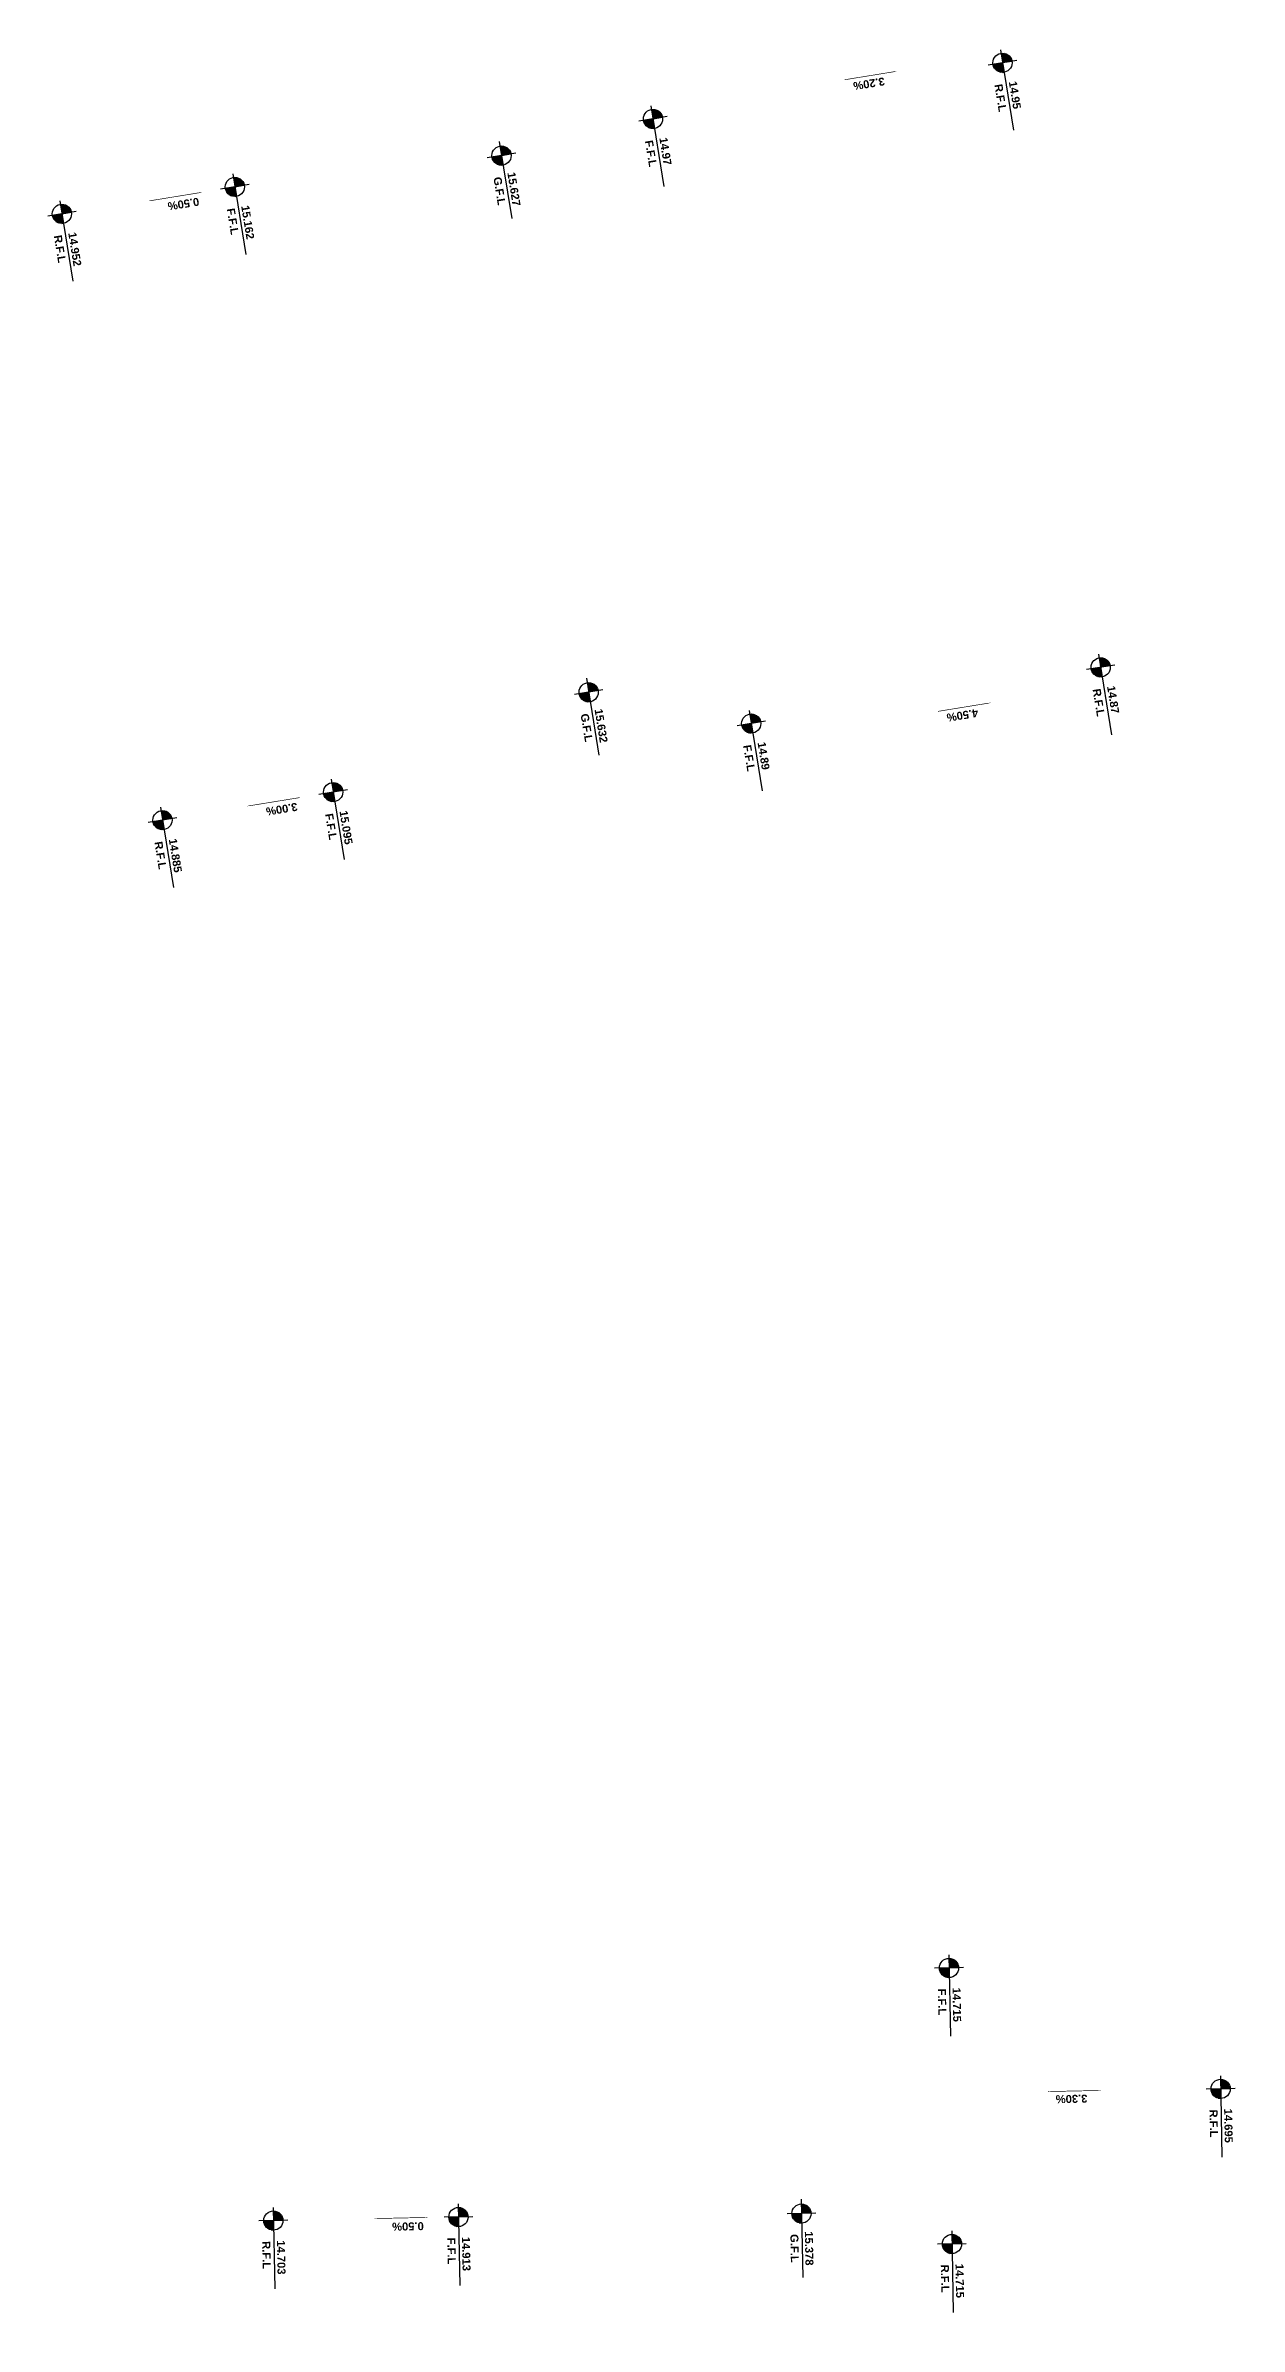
# Model space of a CAD drawing. Extents: x 406735 to 407516, y 2905844 to 2906372.
# Drawn here: x 407479 to 407516.3, y 2905981.6 to 2906052.9 of the extents above; entities that cross this region are included whole.
import ezdxf
from ezdxf.enums import TextEntityAlignment as Align

# ---------------------------------------------------------------- set-up
doc = ezdxf.new("R2010")
doc.units = 0
doc.layers.add('L-ANNO-TEXT', color=50, linetype='Continuous')
doc.styles.add('DIM-2_$0$DIM&GRADING 44$0$EN-SB', font='swissb.ttf')
pattern_1 = [(270, (-4e-11, 30.012388), (0.01875, -2e-18), [])]
pattern_2 = [(270, (-0.01875, 18.950001), (0.01875, -2e-18), [])]
pattern_3 = [(270, (-1e-10, 5.71), (0.01875, -2e-18), [])]
pattern_4 = [(270, (0.00899, 0.303631), (0.01875, -2e-18), [])]
pattern_5 = [(270, (-1.797784, 14.09182), (0.01875, -2e-18), [])]
pattern_6 = [(270, (0.01875, 30.01199), (0.01875, -2e-18), [])]
pattern_7 = [(270, (2e-10, 18.950001), (0.01875, -2e-18), [])]
pattern_8 = [(270, (-2e-11, 5.71), (0.01875, -2e-18), [])]
pattern_9 = [(270, (-0.0375, 0.24033), (0.01875, -2e-18), [])]
pattern_10 = [(270, (0.37089, 14.09182), (0.01875, -2e-18), [])]
pattern_11 = [(270, (-3.513104, 30.451695), (0.01875, -2e-18), [])]
pattern_12 = [(270, (-7.463104, 22.042889), (0.01875, -2e-18), [])]
pattern_13 = [(270, (0.006084, 6.555635), (0.01875, -2e-18), [])]
pattern_14 = [(270, (-0.001435, 0.771886), (0.01875, -2e-18), [])]
pattern_15 = [(270, (0.11373, 17.277244), (0.01875, -2e-18), [])]
pattern_16 = [(270, (1.161896, 21.95924), (0.01875, -2e-18), [])]

# ---------------------------------------------------------------- blocks, each defined once
blk = doc.blocks.new('*U64')
h = blk.add_hatch()
h.set_pattern_fill('ANSI31', color=256, scale=0.15, angle=225, style=0)
h.set_pattern_definition(pattern_1)
edge = h.paths.add_edge_path()
edge.add_line((-0.3, 30.012), (0, 30.012))
edge.add_line((0, 30.012), (0, 30.312))
edge.add_ellipse((0, 30.012), major_axis=(-0.212, -0.212), ratio=1, start_angle=225, end_angle=315)
h = blk.add_hatch()
h.set_pattern_fill('ANSI31', color=256, scale=0.15, angle=225, style=0)
h.set_pattern_definition(pattern_1)
edge = h.paths.add_edge_path()
edge.add_ellipse((0, 30.012), major_axis=(-0.212, -0.212), ratio=1, start_angle=45, end_angle=135)
edge.add_line((0.3, 30.012), (0, 30.012))
edge.add_line((0, 30.012), (0, 29.712))
h = blk.add_hatch()
h.set_pattern_fill('ANSI31', color=256, scale=0.15, angle=225, style=0)
h.set_pattern_definition(pattern_2)
edge = h.paths.add_edge_path()
edge.add_line((-0.319, 18.95), (-0.019, 18.95))
edge.add_line((-0.019, 18.95), (-0.019, 19.25))
edge.add_ellipse((-0.019, 18.95), major_axis=(-0.212, -0.212), ratio=1, start_angle=225, end_angle=315)
h = blk.add_hatch()
h.set_pattern_fill('ANSI31', color=256, scale=0.15, angle=225, style=0)
h.set_pattern_definition(pattern_2)
edge = h.paths.add_edge_path()
edge.add_ellipse((-0.019, 18.95), major_axis=(-0.212, -0.212), ratio=1, start_angle=45, end_angle=135)
edge.add_line((0.281, 18.95), (-0.019, 18.95))
edge.add_line((-0.019, 18.95), (-0.019, 18.65))
h = blk.add_hatch()
h.set_pattern_fill('ANSI31', color=256, scale=0.15, angle=225, style=0)
h.set_pattern_definition(pattern_5)
edge = h.paths.add_edge_path()
edge.add_line((-2.098, 14.092), (-1.798, 14.092))
edge.add_line((-1.798, 14.092), (-1.798, 14.392))
edge.add_ellipse((-1.798, 14.092), major_axis=(-0.212, -0.212), ratio=1, start_angle=225, end_angle=315)
h = blk.add_hatch()
h.set_pattern_fill('ANSI31', color=256, scale=0.15, angle=225, style=0)
h.set_pattern_definition(pattern_5)
edge = h.paths.add_edge_path()
edge.add_ellipse((-1.798, 14.092), major_axis=(-0.212, -0.212), ratio=1, start_angle=45, end_angle=135)
edge.add_line((-1.498, 14.092), (-1.798, 14.092))
edge.add_line((-1.798, 14.092), (-1.798, 13.792))
h = blk.add_hatch()
h.set_pattern_fill('ANSI31', color=256, scale=0.15, angle=225, style=0)
h.set_pattern_definition(pattern_3)
edge = h.paths.add_edge_path()
edge.add_line((-0.3, 5.71), (0, 5.71))
edge.add_line((0, 5.71), (0, 6.01))
edge.add_ellipse((0, 5.71), major_axis=(-0.212, -0.212), ratio=1, start_angle=225, end_angle=315)
h = blk.add_hatch()
h.set_pattern_fill('ANSI31', color=256, scale=0.15, angle=225, style=0)
h.set_pattern_definition(pattern_3)
edge = h.paths.add_edge_path()
edge.add_ellipse((0, 5.71), major_axis=(-0.212, -0.212), ratio=1, start_angle=45, end_angle=135)
edge.add_line((0.3, 5.71), (0, 5.71))
edge.add_line((0, 5.71), (0, 5.41))
h = blk.add_hatch()
h.set_pattern_fill('ANSI31', color=256, scale=0.15, angle=225, style=0)
h.set_pattern_definition(pattern_4)
edge = h.paths.add_edge_path()
edge.add_line((-0.291, 0.304), (0.009, 0.304))
edge.add_line((0.009, 0.304), (0.009, 0.604))
edge.add_ellipse((0.009, 0.304), major_axis=(-0.212, -0.212), ratio=1, start_angle=225, end_angle=315)
h = blk.add_hatch()
h.set_pattern_fill('ANSI31', color=256, scale=0.15, angle=225, style=0)
h.set_pattern_definition(pattern_4)
edge = h.paths.add_edge_path()
edge.add_ellipse((0.009, 0.304), major_axis=(-0.212, -0.212), ratio=1, start_angle=45, end_angle=135)
edge.add_line((0.309, 0.304), (0.009, 0.304))
edge.add_line((0.009, 0.304), (0.009, 0.004))
for p, q in [((-0.413, 30.012, 0), (2.135, 30.012, 0)), ((0, 30.462, 0), (0, 29.562, 0)), ((-0.019, 19.4, 0), (-0.019, 18.5, 0)), ((-0.431, 18.95, 0), (2.116, 18.95, 0)), ((-1.798, 14.542, 0), (-1.798, 13.642, 0)), ((-2.248, 14.092, 0), (0.197, 14.092, 0)), ((-0.413, 5.71, 0), (2.135, 5.71, 0)), ((0, 6.16, 0), (0, 5.26, 0)), ((0.009, 0.754, 0), (0.009, -0.146, 0)), ((-0.404, 0.304, 0), (2.144, 0.304, 0))]:
    blk.add_line(p, q)
at = {"elevation": 0}
for points in [[(0.542, 24.771, 0.02, 0.02, 0), (0.542, 26.058, 0.1, 0, 0), (0.542, 26.442, 0, 0, 0)], [(0.002, 4.649, 0.02, 0.02, 0), (0.002, 3.362, 0.1, 0, 0), (0.002, 2.978, 0, 0, 0)]]:
    blk.add_lwpolyline(points, format="xyseb", dxfattribs=at)
for centre in [(0, 30.012, 0), (-0.019, 18.95, 0), (-1.798, 14.092, 0), (0, 5.71, 0), (0.009, 0.304, 0)]:
    blk.add_circle(centre, 0.3)
at = {"layer": 'L-ANNO-TEXT', "char_height": 0.25, "attachment_point": 1, "style": 'DIM-2_$0$DIM&GRADING 44$0$EN-SB'}
for s, insert in [('R.F.L', (0.639, 29.901)), ('F.F.L', (0.62, 18.839)), ('G.F.L', (-1.159, 13.981)), ('F.F.L', (0.639, 5.599)), ('R.F.L', (0.648, 0.193))]:
    blk.add_mtext_dynamic_manual_height_columns(s, width=0.67373, gutter_width=12.5, heights=[0], dxfattribs=dict(at, insert=insert))
at = {"layer": 'L-ANNO-TEXT', "style": 'DIM-2_$0$DIM&GRADING 44$0$EN-SB'}
for tag, p in [('L7', (0.622, 30.109, 0)), ('L6', (0.604, 19.047, 0)), ('L2', (0.622, 5.807, 0)), ('L1', (0.631, 0.401, 0))]:
    blk.add_attdef(tag, p, '', height=0.25, rotation=360, dxfattribs=at)
for tag, p in [('L5', (0.662, 25.011, 0)), ('L3', (0.144, 3.544, 0))]:
    blk.add_attdef(tag, text='', height=0.25, rotation=270, dxfattribs=at).set_placement(p, align=Align.RIGHT)
at = {"layer": 'L-ANNO-TEXT', "style": 'DIM-2_$0$DIM&GRADING 44$0$EN-SB', "flags": 8}
blk.add_attdef('L4', (-1.237, 14.184, 0), '', height=0.25, rotation=0, dxfattribs=at)
blk = doc.blocks.new('*U63')
h = blk.add_hatch()
h.set_pattern_fill('ANSI31', color=256, scale=0.15, angle=225, style=0)
h.set_pattern_definition(pattern_6)
edge = h.paths.add_edge_path()
edge.add_line((-0.281, 30.012), (0.019, 30.012))
edge.add_line((0.019, 30.012), (0.019, 30.312))
edge.add_ellipse((0.019, 30.012), major_axis=(-0.212, -0.212), ratio=1, start_angle=225, end_angle=315)
h = blk.add_hatch()
h.set_pattern_fill('ANSI31', color=256, scale=0.15, angle=225, style=0)
h.set_pattern_definition(pattern_6)
edge = h.paths.add_edge_path()
edge.add_ellipse((0.019, 30.012), major_axis=(-0.212, -0.212), ratio=1, start_angle=45, end_angle=135)
edge.add_line((0.319, 30.012), (0.019, 30.012))
edge.add_line((0.019, 30.012), (0.019, 29.712))
h = blk.add_hatch()
h.set_pattern_fill('ANSI31', color=256, scale=0.15, angle=225, style=0)
h.set_pattern_definition(pattern_7)
edge = h.paths.add_edge_path()
edge.add_line((-0.3, 18.95), (0, 18.95))
edge.add_line((0, 18.95), (0, 19.25))
edge.add_ellipse((0, 18.95), major_axis=(-0.212, -0.212), ratio=1, start_angle=225, end_angle=315)
h = blk.add_hatch()
h.set_pattern_fill('ANSI31', color=256, scale=0.15, angle=225, style=0)
h.set_pattern_definition(pattern_7)
edge = h.paths.add_edge_path()
edge.add_ellipse((0, 18.95), major_axis=(-0.212, -0.212), ratio=1, start_angle=45, end_angle=135)
edge.add_line((0.3, 18.95), (0, 18.95))
edge.add_line((0, 18.95), (0, 18.65))
h = blk.add_hatch()
h.set_pattern_fill('ANSI31', color=256, scale=0.15, angle=225, style=0)
h.set_pattern_definition(pattern_10)
edge = h.paths.add_edge_path()
edge.add_line((0.071, 14.092), (0.371, 14.092))
edge.add_line((0.371, 14.092), (0.371, 14.392))
edge.add_ellipse((0.371, 14.092), major_axis=(-0.212, -0.212), ratio=1, start_angle=225, end_angle=315)
h = blk.add_hatch()
h.set_pattern_fill('ANSI31', color=256, scale=0.15, angle=225, style=0)
h.set_pattern_definition(pattern_10)
edge = h.paths.add_edge_path()
edge.add_ellipse((0.371, 14.092), major_axis=(-0.212, -0.212), ratio=1, start_angle=45, end_angle=135)
edge.add_line((0.671, 14.092), (0.371, 14.092))
edge.add_line((0.371, 14.092), (0.371, 13.792))
h = blk.add_hatch()
h.set_pattern_fill('ANSI31', color=256, scale=0.15, angle=225, style=0)
h.set_pattern_definition(pattern_8)
edge = h.paths.add_edge_path()
edge.add_line((-0.3, 5.71), (0, 5.71))
edge.add_line((0, 5.71), (0, 6.01))
edge.add_ellipse((0, 5.71), major_axis=(-0.212, -0.212), ratio=1, start_angle=225, end_angle=315)
h = blk.add_hatch()
h.set_pattern_fill('ANSI31', color=256, scale=0.15, angle=225, style=0)
h.set_pattern_definition(pattern_8)
edge = h.paths.add_edge_path()
edge.add_ellipse((0, 5.71), major_axis=(-0.212, -0.212), ratio=1, start_angle=45, end_angle=135)
edge.add_line((0.3, 5.71), (0, 5.71))
edge.add_line((0, 5.71), (0, 5.41))
h = blk.add_hatch()
h.set_pattern_fill('ANSI31', color=256, scale=0.15, angle=225, style=0)
h.set_pattern_definition(pattern_9)
edge = h.paths.add_edge_path()
edge.add_line((-0.337, 0.24), (-0.037, 0.24))
edge.add_line((-0.037, 0.24), (-0.037, 0.54))
edge.add_ellipse((-0.037, 0.24), major_axis=(-0.212, -0.212), ratio=1, start_angle=225, end_angle=315)
h = blk.add_hatch()
h.set_pattern_fill('ANSI31', color=256, scale=0.15, angle=225, style=0)
h.set_pattern_definition(pattern_9)
edge = h.paths.add_edge_path()
edge.add_ellipse((-0.037, 0.24), major_axis=(-0.212, -0.212), ratio=1, start_angle=45, end_angle=135)
edge.add_line((0.263, 0.24), (-0.037, 0.24))
edge.add_line((-0.037, 0.24), (-0.037, -0.06))
for p, q in [((-0.394, 30.012, 0), (2.154, 30.012, 0)), ((0.019, 30.462, 0), (0.019, 29.562, 0)), ((0, 19.4, 0), (0, 18.5, 0)), ((-0.413, 18.95, 0), (2.135, 18.95, 0)), ((0.371, 14.542, 0), (0.371, 13.642, 0)), ((-0.079, 14.092, 0), (2.366, 14.092, 0)), ((-0.413, 5.71, 0), (2.135, 5.71, 0)), ((0, 6.16, 0), (0, 5.26, 0)), ((-0.45, 0.24, 0), (2.098, 0.24, 0)), ((-0.037, 0.69, 0), (-0.037, -0.21, 0))]:
    blk.add_line(p, q)
at = {"elevation": 0}
for points in [[(-0.248, 25.054, 0.02, 0.02, 0), (-0.248, 26.341, 0.1, 0, 0), (-0.248, 26.725, 0, 0, 0)], [(0.002, 4.649, 0.02, 0.02, 0), (0.002, 3.362, 0.1, 0, 0), (0.002, 2.978, 0, 0, 0)]]:
    blk.add_lwpolyline(points, format="xyseb", dxfattribs=at)
for centre in [(0.019, 30.012, 0), (0, 18.95, 0), (0.371, 14.092, 0), (0, 5.71, 0), (-0.037, 0.24, 0)]:
    blk.add_circle(centre, 0.3)
at = {"layer": 'L-ANNO-TEXT', "char_height": 0.25, "attachment_point": 1, "style": 'DIM-2_$0$DIM&GRADING 44$0$EN-SB'}
for s, insert in [('R.F.L', (0.657, 29.901)), ('F.F.L', (0.639, 18.839)), ('G.F.L', (1.01, 13.981)), ('F.F.L', (0.639, 5.599)), ('R.F.L', (0.601, 0.129))]:
    blk.add_mtext_dynamic_manual_height_columns(s, width=0.67373, gutter_width=12.5, heights=[0], dxfattribs=dict(at, insert=insert))
at = {"layer": 'L-ANNO-TEXT', "style": 'DIM-2_$0$DIM&GRADING 44$0$EN-SB'}
for tag, p in [('L7', (0.641, 30.109, 0)), ('L6', (0.622, 19.047, 0)), ('L2', (0.622, 5.807, 0)), ('L1', (0.585, 0.337, 0))]:
    blk.add_attdef(tag, p, '', height=0.25, rotation=360, dxfattribs=at)
for tag, p in [('L5', (-0.128, 25.294, 0)), ('L3', (0.144, 3.544, 0))]:
    blk.add_attdef(tag, text='', height=0.25, rotation=270, dxfattribs=at).set_placement(p, align=Align.RIGHT)
at = {"layer": 'L-ANNO-TEXT', "style": 'DIM-2_$0$DIM&GRADING 44$0$EN-SB', "flags": 8}
blk.add_attdef('L4', (0.932, 14.184, 0), '', height=0.25, rotation=0, dxfattribs=at)
blk = doc.blocks.new('*U59')
h = blk.add_hatch()
h.set_pattern_fill('ANSI31', color=256, scale=0.15, angle=225, style=0)
h.set_pattern_definition(pattern_11)
edge = h.paths.add_edge_path()
edge.add_line((-3.813, 30.452), (-3.513, 30.452))
edge.add_line((-3.513, 30.452), (-3.513, 30.752))
edge.add_ellipse((-3.513, 30.452), major_axis=(-0.212, -0.212), ratio=1, start_angle=225, end_angle=315)
h = blk.add_hatch()
h.set_pattern_fill('ANSI31', color=256, scale=0.15, angle=225, style=0)
h.set_pattern_definition(pattern_11)
edge = h.paths.add_edge_path()
edge.add_ellipse((-3.513, 30.452), major_axis=(-0.212, -0.212), ratio=1, start_angle=45, end_angle=135)
edge.add_line((-3.213, 30.452), (-3.513, 30.452))
edge.add_line((-3.513, 30.452), (-3.513, 30.152))
h = blk.add_hatch()
h.set_pattern_fill('ANSI31', color=256, scale=0.15, angle=225, style=0)
h.set_pattern_definition(pattern_12)
edge = h.paths.add_edge_path()
edge.add_line((-7.763, 22.043), (-7.463, 22.043))
edge.add_line((-7.463, 22.043), (-7.463, 22.343))
edge.add_ellipse((-7.463, 22.043), major_axis=(-0.212, -0.212), ratio=1, start_angle=225, end_angle=315)
h = blk.add_hatch()
h.set_pattern_fill('ANSI31', color=256, scale=0.15, angle=225, style=0)
h.set_pattern_definition(pattern_16)
edge = h.paths.add_edge_path()
edge.add_line((0.862, 21.959), (1.162, 21.959))
edge.add_line((1.162, 21.959), (1.162, 22.259))
edge.add_ellipse((1.162, 21.959), major_axis=(-0.212, -0.212), ratio=1, start_angle=225, end_angle=315)
h = blk.add_hatch()
h.set_pattern_fill('ANSI31', color=256, scale=0.15, angle=225, style=0)
h.set_pattern_definition(pattern_12)
edge = h.paths.add_edge_path()
edge.add_ellipse((-7.463, 22.043), major_axis=(-0.212, -0.212), ratio=1, start_angle=45, end_angle=135)
edge.add_line((-7.163, 22.043), (-7.463, 22.043))
edge.add_line((-7.463, 22.043), (-7.463, 21.743))
h = blk.add_hatch()
h.set_pattern_fill('ANSI31', color=256, scale=0.15, angle=225, style=0)
h.set_pattern_definition(pattern_16)
edge = h.paths.add_edge_path()
edge.add_ellipse((1.162, 21.959), major_axis=(-0.212, -0.212), ratio=1, start_angle=45, end_angle=135)
edge.add_line((1.462, 21.959), (1.162, 21.959))
edge.add_line((1.162, 21.959), (1.162, 21.659))
h = blk.add_hatch()
h.set_pattern_fill('ANSI31', color=256, scale=0.15, angle=225, style=0)
h.set_pattern_definition(pattern_15)
edge = h.paths.add_edge_path()
edge.add_line((-0.186, 17.277), (0.114, 17.277))
edge.add_line((0.114, 17.277), (0.114, 17.577))
edge.add_ellipse((0.114, 17.277), major_axis=(-0.212, -0.212), ratio=1, start_angle=225, end_angle=315)
h = blk.add_hatch()
h.set_pattern_fill('ANSI31', color=256, scale=0.15, angle=225, style=0)
h.set_pattern_definition(pattern_15)
edge = h.paths.add_edge_path()
edge.add_ellipse((0.114, 17.277), major_axis=(-0.212, -0.212), ratio=1, start_angle=45, end_angle=135)
edge.add_line((0.414, 17.277), (0.114, 17.277))
edge.add_line((0.114, 17.277), (0.114, 16.977))
h = blk.add_hatch()
h.set_pattern_fill('ANSI31', color=256, scale=0.15, angle=225, style=0)
h.set_pattern_definition(pattern_13)
edge = h.paths.add_edge_path()
edge.add_line((-0.294, 6.556), (0.006, 6.556))
edge.add_line((0.006, 6.556), (0.006, 6.856))
edge.add_ellipse((0.006, 6.556), major_axis=(-0.212, -0.212), ratio=1, start_angle=225, end_angle=315)
h = blk.add_hatch()
h.set_pattern_fill('ANSI31', color=256, scale=0.15, angle=225, style=0)
h.set_pattern_definition(pattern_13)
edge = h.paths.add_edge_path()
edge.add_ellipse((0.006, 6.556), major_axis=(-0.212, -0.212), ratio=1, start_angle=45, end_angle=135)
edge.add_line((0.306, 6.556), (0.006, 6.556))
edge.add_line((0.006, 6.556), (0.006, 6.256))
h = blk.add_hatch()
h.set_pattern_fill('ANSI31', color=256, scale=0.15, angle=225, style=0)
h.set_pattern_definition(pattern_14)
edge = h.paths.add_edge_path()
edge.add_line((-0.301, 0.772), (-0.001, 0.772))
edge.add_line((-0.001, 0.772), (-0.001, 1.072))
edge.add_ellipse((-0.001, 0.772), major_axis=(-0.212, -0.212), ratio=1, start_angle=225, end_angle=315)
h = blk.add_hatch()
h.set_pattern_fill('ANSI31', color=256, scale=0.15, angle=225, style=0)
h.set_pattern_definition(pattern_14)
edge = h.paths.add_edge_path()
edge.add_ellipse((-0.001, 0.772), major_axis=(-0.212, -0.212), ratio=1, start_angle=45, end_angle=135)
edge.add_line((0.299, 0.772), (-0.001, 0.772))
edge.add_line((-0.001, 0.772), (-0.001, 0.472))
for p, q in [((-3.513, 30.902, 0), (-3.513, 30.002, 0)), ((-3.926, 30.452, 0), (-1.378, 30.452, 0)), ((-7.463, 22.493, 0), (-7.463, 21.593, 0)), ((1.162, 22.409, 0), (1.162, 21.509, 0)), ((-7.876, 22.043, 0), (-5.328, 22.043, 0)), ((0.749, 21.959, 0), (3.297, 21.959, 0)), ((-0.336, 17.277, 0), (2.108, 17.277, 0)), ((0.114, 17.727, 0), (0.114, 16.827, 0)), ((-0.406, 6.556, 0), (2.141, 6.556, 0)), ((0.006, 7.006, 0), (0.006, 6.106, 0)), ((-0.414, 0.772, 0), (2.134, 0.772, 0)), ((-0.001, 1.222, 0), (-0.001, 0.322, 0))]:
    blk.add_line(p, q)
at = {"elevation": 0}
for points in [[(-3.54, 25.054, 0.02, 0.02, 0), (-3.54, 26.341, 0.1, 0, 0), (-3.54, 26.725, 0, 0, 0)], [(0, 5.583, 0.02, 0.02, 0), (0, 4.296, 0.1, 0, 0), (0, 3.912, 0, 0, 0)]]:
    blk.add_lwpolyline(points, format="xyseb", dxfattribs=at)
for centre in [(-3.513, 30.452, 0), (-7.463, 22.043, 0), (1.162, 21.959, 0), (0.114, 17.277, 0), (0.006, 6.556, 0), (-0.001, 0.772, 0)]:
    blk.add_circle(centre, 0.3)
at = {"layer": 'L-ANNO-TEXT', "char_height": 0.25, "attachment_point": 1, "style": 'DIM-2_$0$DIM&GRADING 44$0$EN-SB'}
for s, insert in [('R.F.L', (-2.874, 30.341)), ('F.F.L', (-6.824, 21.932)), ('R.F.L', (1.801, 21.848)), ('G.F.L', (0.752, 17.166)), ('F.F.L', (0.645, 6.445)), ('R.F.L', (0.637, 0.661))]:
    blk.add_mtext_dynamic_manual_height_columns(s, width=0.67373, gutter_width=12.5, heights=[0], dxfattribs=dict(at, insert=insert))
at = {"layer": 'L-ANNO-TEXT', "style": 'DIM-2_$0$DIM&GRADING 44$0$EN-SB'}
for tag, p in [('L7', (-2.891, 30.549, 0)), ('L6', (-6.841, 22.14, 0)), ('DUP_B_D', (1.784, 22.056, 0)), ('L2', (0.628, 6.653, 0)), ('L1', (0.621, 0.869, 0))]:
    blk.add_attdef(tag, p, '', height=0.25, rotation=360, dxfattribs=at)
for tag, p in [('L5', (-3.42, 25.294, 0)), ('L3', (0.142, 4.478, 0))]:
    blk.add_attdef(tag, text='', height=0.25, rotation=270, dxfattribs=at).set_placement(p, align=Align.RIGHT)
at = {"layer": 'L-ANNO-TEXT', "style": 'DIM-2_$0$DIM&GRADING 44$0$EN-SB', "flags": 8}
blk.add_attdef('L4', (0.675, 17.37, 0), '', height=0.25, rotation=0, dxfattribs=at)

msp = doc.modelspace()

# ---------------------------------------------------------------- block references
ref = msp.add_blockref('*U63', (407479.249, 2906047.534), dxfattribs=dict(rotation=279.2294442551182))
ref.add_attrib('L5', '3.20%', dxfattribs={"layer": 'L-ANNO-TEXT', "height": 0.25, "rotation": 189.22945, "style": 'DIM-2_$0$DIM&GRADING 44$0$EN-SB', "flags": 8}).set_placement((407504.195, 2906051.717, 0), align=Align.RIGHT)
ref.add_attrib('L1', '14.952', (407479.676, 2906047.011, 0), dxfattribs={"layer": 'L-ANNO-TEXT', "height": 0.25, "rotation": 279.22944, "style": 'DIM-2_$0$DIM&GRADING 44$0$EN-SB'})
ref.add_attrib('L2', '15.162', (407485.081, 2906047.851, 0), dxfattribs={"layer": 'L-ANNO-TEXT', "height": 0.25, "rotation": 279.22944, "style": 'DIM-2_$0$DIM&GRADING 44$0$EN-SB'})
ref.add_attrib('L4', '15.627', (407493.399, 2906048.889, 0), dxfattribs={"layer": 'L-ANNO-TEXT', "height": 0.25, "rotation": 279.22945, "style": 'DIM-2_$0$DIM&GRADING 44$0$EN-SB'})
ref.add_attrib('L3', '0.50%', dxfattribs={"layer": 'L-ANNO-TEXT', "height": 0.25, "rotation": 189.22944, "style": 'DIM-2_$0$DIM&GRADING 44$0$EN-SB'}).set_placement((407482.77, 2906047.96, 0), align=Align.RIGHT)
ref.add_attrib('L6', '14.97', (407498.15, 2906049.975, 0), dxfattribs={"layer": 'L-ANNO-TEXT', "height": 0.25, "rotation": 279.22944, "style": 'DIM-2_$0$DIM&GRADING 44$0$EN-SB'})
ref.add_attrib('L7', '14.95', (407509.071, 2906051.731, 0), dxfattribs={"layer": 'L-ANNO-TEXT', "height": 0.25, "rotation": 279.22944, "style": 'DIM-2_$0$DIM&GRADING 44$0$EN-SB'})
ref = msp.add_blockref('*U64', (407482.321, 2906028.627), dxfattribs=dict(rotation=279.2294442470604))
ref.add_attrib('L5', '4.50%', dxfattribs={"layer": 'L-ANNO-TEXT', "height": 0.25, "rotation": 189.22945, "style": 'DIM-2_$0$DIM&GRADING 44$0$EN-SB', "flags": 8}).set_placement((407507.115, 2906031.985, 0), align=Align.RIGHT)
ref.add_attrib('L1', '14.885', (407482.818, 2906028.068, 0), dxfattribs={"layer": 'L-ANNO-TEXT', "height": 0.25, "rotation": 279.22944, "style": 'DIM-2_$0$DIM&GRADING 44$0$EN-SB'})
ref.add_attrib('L2', '15.095', (407488.153, 2906028.944, 0), dxfattribs={"layer": 'L-ANNO-TEXT', "height": 0.25, "rotation": 279.22944, "style": 'DIM-2_$0$DIM&GRADING 44$0$EN-SB'})
ref.add_attrib('L4', '15.632', (407496.124, 2906032.123, 0), dxfattribs={"layer": 'L-ANNO-TEXT', "height": 0.25, "rotation": 279.22945, "style": 'DIM-2_$0$DIM&GRADING 44$0$EN-SB'})
ref.add_attrib('L3', '3.00%', dxfattribs={"layer": 'L-ANNO-TEXT', "height": 0.25, "rotation": 189.22944, "style": 'DIM-2_$0$DIM&GRADING 44$0$EN-SB'}).set_placement((407485.842, 2906029.053, 0), align=Align.RIGHT)
ref.add_attrib('L6', '14.89', (407501.219, 2906031.086, 0), dxfattribs={"layer": 'L-ANNO-TEXT', "height": 0.25, "rotation": 279.22944, "style": 'DIM-2_$0$DIM&GRADING 44$0$EN-SB'})
ref.add_attrib('L7', '14.87', (407512.141, 2906032.842, 0), dxfattribs={"layer": 'L-ANNO-TEXT', "height": 0.25, "rotation": 279.22944, "style": 'DIM-2_$0$DIM&GRADING 44$0$EN-SB'})
ref = msp.add_blockref('*U59', (407485.317, 2905984.899, 0), dxfattribs=dict(rotation=271.1621218636421))
ref.add_attrib('L5', '3.30%', dxfattribs={"layer": 'L-ANNO-TEXT', "height": 0.25, "rotation": 181.16212, "style": 'DIM-2_$0$DIM&GRADING 44$0$EN-SB', "flags": 8}).set_placement((407510.536, 2905988.831, 0), align=Align.RIGHT)
ref.add_attrib('L1', '14.703', (407486.198, 2905984.296, 0), dxfattribs={"layer": 'L-ANNO-TEXT', "height": 0.25, "rotation": 271.16212, "style": 'DIM-2_$0$DIM&GRADING 44$0$EN-SB'})
ref.add_attrib('L2', '14.913', (407491.981, 2905984.406, 0), dxfattribs={"layer": 'L-ANNO-TEXT', "height": 0.25, "rotation": 271.16212, "style": 'DIM-2_$0$DIM&GRADING 44$0$EN-SB'})
ref.add_attrib('L4', '15.378', (407502.697, 2905984.577, 0), dxfattribs={"layer": 'L-ANNO-TEXT', "height": 0.25, "rotation": 271.16212, "style": 'DIM-2_$0$DIM&GRADING 44$0$EN-SB'})
ref.add_attrib('L3', '0.50%', dxfattribs={"layer": 'L-ANNO-TEXT', "height": 0.25, "rotation": 181.16212, "style": 'DIM-2_$0$DIM&GRADING 44$0$EN-SB'}).set_placement((407489.796, 2905984.848, 0), align=Align.RIGHT)
ref.add_attrib('L6', '14.715', (407507.313, 2905992.188, 0), dxfattribs={"layer": 'L-ANNO-TEXT', "height": 0.25, "rotation": 271.16212, "style": 'DIM-2_$0$DIM&GRADING 44$0$EN-SB'})
ref.add_attrib('L7', '14.695', (407515.801, 2905988.409, 0), dxfattribs={"layer": 'L-ANNO-TEXT', "height": 0.25, "rotation": 271.16212, "style": 'DIM-2_$0$DIM&GRADING 44$0$EN-SB'})
ref.add_attrib('DUP_B_D', '14.715', (407507.405, 2905983.563, 0), dxfattribs={"layer": 'L-ANNO-TEXT', "height": 0.25, "rotation": 271.16212, "style": 'DIM-2_$0$DIM&GRADING 44$0$EN-SB'})

doc.saveas('drawing.dxf')
